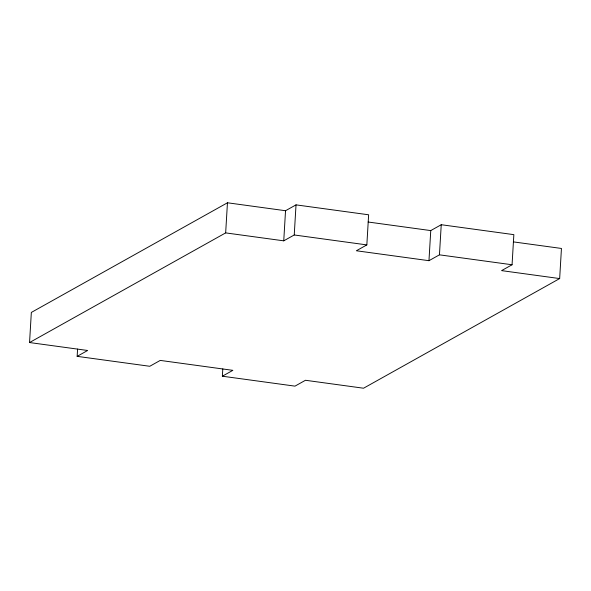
<?xml version="1.0" encoding="UTF-8"?>
<svg xmlns="http://www.w3.org/2000/svg" width="591" height="591" viewBox="0 0 591 591"><rect width="100%" height="100%" fill="white"/><g stroke="black" fill="none" stroke-linecap="round" stroke-linejoin="round"><path stroke-width="0.89" d="M77.584 349.052L77.148 356.351L87.638 350.485L29.55 342.544L31.338 312.432L227.454 202.779L285.534 210.728L296.025 204.863L368.636 214.792L366.841 244.903L356.358 250.761L428.963 260.69L439.453 254.832L512.065 264.761L513.852 234.649L441.241 224.72L430.758 230.586L368.127 222.017M29.55 342.544L225.659 232.891L227.454 202.779M513.35 241.882L561.45 248.456L559.662 278.568L363.546 388.221L305.466 380.272L294.975 386.137L222.364 376.208L222.8 368.91M225.659 232.891L283.746 240.833L285.534 210.728M283.746 240.833L294.237 234.974L296.025 204.863M428.963 260.69L430.758 230.586M439.453 254.832L441.241 224.72M222.364 376.208L232.854 370.343L160.242 360.414L149.759 366.28L77.148 356.351M512.065 264.761L501.574 270.619L559.662 278.568M294.237 234.974L366.841 244.903"/></g></svg>
